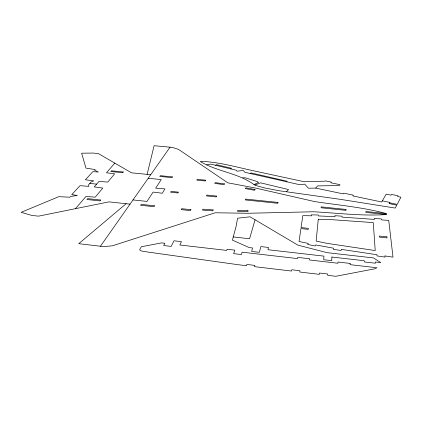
<?xml version="1.0" encoding="UTF-8"?>
<svg xmlns="http://www.w3.org/2000/svg" width="422" height="422" viewBox="0 0 422 422"><rect width="100%" height="100%" fill="white"/><g stroke="black" fill="none" stroke-linecap="round" stroke-linejoin="round"><path stroke-width="0.63" d="M147.13 174.37L154.088 145.711L172.366 147.41L178.506 149.372L227.78 182.816L255.748 188.096L314.675 201.584C338.65 205.187 362.957 207.218 386.457 213.616L365.805 211.485L365.853 212.398L386.563 214.54C362.139 216.228 337.822 213.052 313.504 211.77L247.74 213.274L215.215 212.772L112.326 245.82L103.633 246.612L78.745 243.679L126.125 203.715M255.062 219.783L249.571 238.762L233.26 236.932M100.462 246.237L170.04 147.194M206.701 164.833L210.62 164.079L236.304 170.219L236.953 171.174L243.267 170.499L244.908 172.318L299.805 184.736L304.753 184.129L308.398 188.217L315.73 188.091L317.534 185.917L339.325 185.511L339.968 184.657L330.827 182.779L331.365 182.098L325.32 180.853L325.046 181.191L303.487 181.576L254.028 170.899C236.468 167.154 218.744 161.9 200.74 161.325L200.508 161.652C217.325 171.707 238.103 172.93 254.039 184.609L256.587 185.727L264.889 187.985L279.332 190.77L341.018 199.442L395.245 208.072L396.754 205.171L389.184 203.573L389.822 202.407L382.343 200.835M75.459 208.668L86.019 196.446L95.219 197.169L102.804 188.054L94.248 186.92L99.012 181.413L107.774 182.077L114.642 173.822L106.46 172.788L114.81 163.124M286.512 191.725L288.511 189.547L260.506 182.826L254.925 185.073M286.359 181.903L287.113 181.244L250.969 172.904L250.151 173.532M230.618 168.858L231.467 168.257L216.439 164.675L215.563 165.26M254.039 184.609L258.544 182.394L257.283 181.592L245.43 177.847L242.75 177.773M150.696 174.729L131.495 172.814L98.437 153.613L93.135 153.065L81.615 153.197L85.972 168.125L95.129 169.57L94.586 170.166L98.358 172.049L92.856 171.638L85.392 179.783L93.731 180.869L91.11 181.977L88.504 184.905L88.873 186.36L79.995 185.68L71.756 194.674L77.416 195.439L70.506 196.499L69.852 197.211L58.79 196.673L21.1 212.345L31.993 215.473L38.566 216.148L108.966 201.874L130.039 204.132M148.212 178.269L161.278 179.587L155.671 188.159L164.976 188.898L162.275 193.25L153.107 192.079L146.998 201.415L132.999 199.933M89.812 183.433L96.654 184.14M389.611 202.792L397.16 204.38L400.9 197.195L397.608 196.515L398.004 195.771L391.468 194.431L391.057 195.17L386.177 194.167L381.678 201.99L352.866 195.919L353.378 195.175L343.814 193.165L343.286 193.898L315.73 188.091M350.096 263.423L350.096 264.657L376.973 267.759L374.994 268.772L335.801 276.289L327.683 275.323L327.757 274.015L319.465 273.034L319.359 274.342L299.757 272.016L299.931 270.729L291.734 269.758L291.539 271.045L254.545 266.662L254.862 265.401L246.838 264.452L246.49 265.707L238.372 264.747L148.94 252.203L142.325 251.164L140.289 250.515L139.656 249.624L141.338 246.754L161.563 242.887L164.833 243.262L163.646 245.52L171.179 246.39L174.001 240.788L181.444 241.642L179.83 244.997L226.693 250.41L227.089 249.254L234.769 250.135L233.646 253.638L241.426 254.545L242.128 252.192L297.568 258.591L297.742 257.394L309.653 258.765L309.516 259.973L337.927 263.254L337.964 262.025L350.096 263.423M345.998 209.439L345.982 210.341L321.1 207.772L321.184 206.88L345.998 209.439M331.892 257.035L331.713 260.643L323.7 259.72L323.959 256.128L267.959 249.729L268.482 247.445L260.822 246.575L259.377 252.319L251.623 251.428L252.567 247.972L249.212 247.587L232.406 240.113L236.098 226.366L237.586 218.206L250.046 216.813L297.874 245.129L327.082 252.662L373.486 257.921L380.823 262.626L375.285 261.993L375.369 263.217L364.297 261.946L364.249 260.733L331.892 257.035M384.996 255.948L384.917 257.103L376.925 255.896L377.025 254.746L341.314 249.36L341.103 250.478L333.333 249.307L333.57 248.194L315.719 244.939L315.181 245.989L307.717 244.443L308.282 243.404L299.04 241.495L300.928 228.582L308.245 229.373L308.371 228.355L301.076 227.569L302.822 215.637L311.568 215.816L311.283 214.851L318.246 214.993L318.552 215.958L335.052 216.644L334.931 215.689L341.984 216.18L342.126 217.135L374.441 219.398L374.203 218.432L381.319 218.928L381.578 219.899L388.731 220.4L393.003 257.156L384.996 255.948M318.272 219.255L316.136 241.12L327.171 243.373L375.216 250.557L373.285 222.6L328.743 219.466L318.272 219.255M277.971 202.423L277.771 203.293L245.282 199.933L245.572 199.078L277.971 202.423M213.131 209.908L212.899 210.842L202.528 210.114L202.787 209.18L213.131 209.908M216.56 196.088L216.191 196.926L206.39 195.913L206.78 195.075L216.56 196.088M190.908 209.687L190.449 210.61L181.17 209.613L181.655 208.7L190.908 209.687M205.635 180.21L205.261 180.964L196.805 180.12L197.206 179.366L205.635 180.21M178.279 192.137L177.81 192.959L170.583 192.21L171.074 191.393L178.279 192.137M154.478 205.794L153.919 206.69L140.563 205.261L141.159 204.369L154.478 205.794M172.434 176.897L171.97 177.641L159.785 176.422L160.276 175.684L172.434 176.897M224.467 183.881L223.987 184.641L214.729 183.391L215.231 182.642L224.467 183.881M100.642 200.033L99.94 200.904L86.916 199.511L87.655 198.646L100.642 200.033M123.266 171.991L122.681 172.714L110.775 171.522L111.387 170.81L123.266 171.991M255.067 189.525L254.45 190.275L245.245 188.571L245.878 187.827L255.067 189.525M247.946 210.615L237.544 210.404L237.612 211.348L248.041 211.559L247.946 210.615M386.905 236.863L379.352 236.046L379.441 237.106L387.016 237.929L386.905 236.863"/></g></svg>
